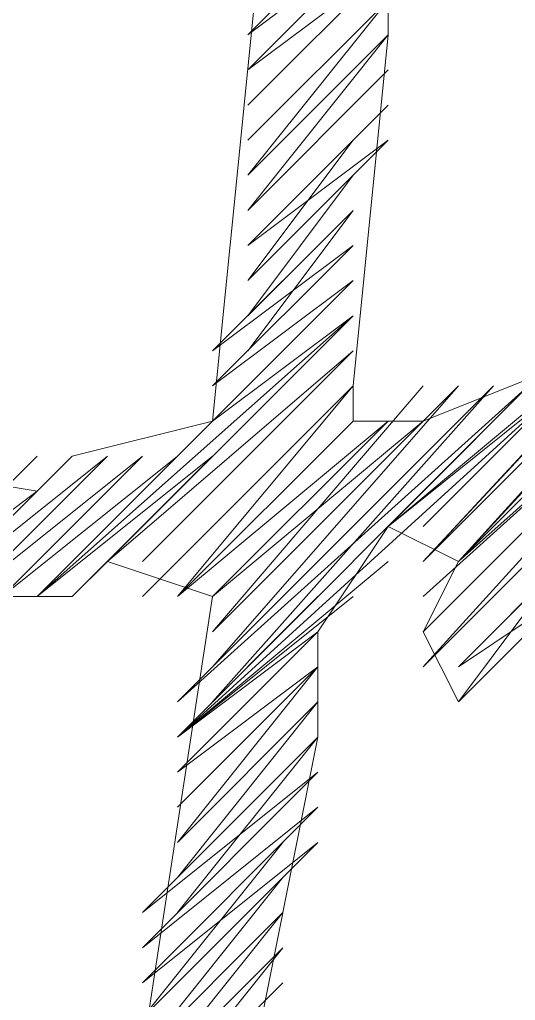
# Model space of a CAD drawing. Header units: millimetres. Extents: x 24 to 410, y 10 to 282.
# Drawn here: x 281.326 to 281.924, y 16.235 to 17.417 of the extents above; entities that cross this region are included whole.
import ezdxf

# ---------------------------------------------------------------- set-up
doc = ezdxf.new("R2010")
doc.units = ezdxf.units.MM
doc.layers.add('Watermark', color=7, linetype='Continuous')

msp = doc.modelspace()

# ---------------------------------------------------------------- linework, layer by layer
at = {"layer": 'Watermark', "color": 7, "lineweight": 0}
for points in [[(281.643667, 17.78), (281.559, 16.933333), (281.389667, 16.891), (281.347333, 16.848667), (281.093333, 16.891)], [(282.321, 17.441333), (282.151667, 17.187333), (282.109333, 17.102667), (282.024667, 17.018), (281.813, 16.933333), (281.728333, 16.933333), (281.728333, 16.975667), (281.770667, 17.399), (281.770667, 17.737667)], [(281.601333, 17.399), (281.770667, 17.568333)], [(281.601333, 17.399), (281.770667, 17.568333)], [(281.601333, 17.399), (281.770667, 17.568333)], [(281.601333, 17.399), (281.770667, 17.568333)], [(281.601333, 17.399), (281.770667, 17.568333)], [(281.601333, 17.399), (281.770667, 17.568333)], [(281.601333, 17.399), (281.770667, 17.568333)], [(281.601333, 17.399), (281.770667, 17.568333)], [(281.601333, 17.399), (281.770667, 17.568333)], [(281.601333, 17.399), (281.770667, 17.568333)], [(281.601333, 17.399), (281.770667, 17.568333)], [(281.601333, 17.399), (281.770667, 17.568333)], [(281.601333, 17.399), (281.770667, 17.526)], [(281.601333, 17.356667), (281.770667, 17.526)], [(281.601333, 17.356667), (281.770667, 17.526)], [(281.601333, 17.356667), (281.770667, 17.526)], [(281.601333, 17.356667), (281.770667, 17.526)], [(281.601333, 17.356667), (281.770667, 17.526)], [(281.601333, 17.356667), (281.770667, 17.526)], [(281.601333, 17.356667), (281.770667, 17.526)], [(281.601333, 17.356667), (281.770667, 17.526)], [(281.601333, 17.356667), (281.770667, 17.526)], [(281.601333, 17.356667), (281.770667, 17.526)], [(281.601333, 17.356667), (281.770667, 17.526)], [(281.601333, 17.356667), (281.770667, 17.526)], [(281.601333, 17.356667), (281.770667, 17.483667)], [(281.601333, 17.314333), (281.770667, 17.483667)], [(281.601333, 17.314333), (281.770667, 17.483667)], [(281.601333, 17.314333), (281.770667, 17.483667)], [(281.601333, 17.314333), (281.770667, 17.483667)], [(281.601333, 17.314333), (281.770667, 17.483667)], [(281.601333, 17.314333), (281.770667, 17.483667)], [(281.601333, 17.314333), (281.770667, 17.483667)], [(281.601333, 17.314333), (281.770667, 17.483667)], [(281.601333, 17.314333), (281.770667, 17.483667)], [(281.601333, 17.314333), (281.770667, 17.483667)], [(281.601333, 17.314333), (281.770667, 17.483667)], [(281.601333, 17.314333), (281.770667, 17.483667)], [(281.601333, 17.314333), (281.770667, 17.483667)], [(281.601333, 17.272), (281.770667, 17.441333)], [(281.601333, 17.272), (281.770667, 17.441333)], [(281.601333, 17.272), (281.770667, 17.441333)], [(281.601333, 17.272), (281.770667, 17.441333)], [(281.601333, 17.272), (281.770667, 17.441333)], [(281.601333, 17.272), (281.770667, 17.441333)], [(281.601333, 17.272), (281.770667, 17.441333)], [(281.601333, 17.272), (281.770667, 17.441333)], [(281.601333, 17.272), (281.770667, 17.441333)], [(281.601333, 17.272), (281.770667, 17.441333)], [(281.601333, 17.272), (281.770667, 17.441333)], [(281.601333, 17.272), (281.770667, 17.441333)], [(281.601333, 17.229667), (281.770667, 17.441333)], [(281.601333, 17.229667), (281.770667, 17.399)], [(281.601333, 17.229667), (281.770667, 17.399)], [(281.601333, 17.229667), (281.770667, 17.399)], [(281.601333, 17.229667), (281.770667, 17.399)], [(281.601333, 17.229667), (281.770667, 17.399)], [(281.601333, 17.229667), (281.770667, 17.399)], [(281.601333, 17.229667), (281.770667, 17.399)], [(281.601333, 17.229667), (281.770667, 17.399)], [(281.601333, 17.229667), (281.770667, 17.399)], [(281.601333, 17.229667), (281.770667, 17.399)], [(281.601333, 17.229667), (281.770667, 17.399)], [(281.601333, 17.229667), (281.770667, 17.399)], [(281.601333, 17.187333), (281.770667, 17.399)], [(281.601333, 17.187333), (281.770667, 17.399)], [(281.813, 16.764), (282.448, 17.399)], [(281.813, 16.764), (282.405667, 17.399)], [(281.813, 16.764), (282.405667, 17.399)], [(281.813, 16.764), (282.405667, 17.399)], [(281.813, 16.764), (282.405667, 17.399)], [(281.813, 16.764), (282.405667, 17.399)], [(281.601333, 17.187333), (281.770667, 17.356667)], [(281.601333, 17.187333), (281.770667, 17.356667)], [(281.601333, 17.187333), (281.770667, 17.356667)], [(281.601333, 17.187333), (281.770667, 17.356667)], [(281.601333, 17.187333), (281.770667, 17.356667)], [(281.601333, 17.187333), (281.770667, 17.356667)], [(281.601333, 17.187333), (281.770667, 17.356667)], [(281.601333, 17.187333), (281.770667, 17.356667)], [(281.601333, 17.187333), (281.770667, 17.356667)], [(281.601333, 17.187333), (281.770667, 17.356667)], [(281.601333, 17.187333), (281.770667, 17.356667)], [(281.813, 16.764), (282.405667, 17.356667)], [(281.813, 16.764), (282.405667, 17.356667)], [(281.813, 16.764), (282.405667, 17.356667)], [(281.813, 16.764), (282.405667, 17.356667)], [(281.813, 16.764), (282.405667, 17.356667)], [(281.813, 16.764), (282.363333, 17.356667)], [(281.601333, 17.145), (281.770667, 17.314333)], [(281.601333, 17.145), (281.770667, 17.314333)], [(281.601333, 17.145), (281.770667, 17.314333)], [(281.601333, 17.145), (281.770667, 17.314333)], [(281.601333, 17.145), (281.770667, 17.314333)], [(281.601333, 17.145), (281.770667, 17.314333)], [(281.601333, 17.145), (281.770667, 17.314333)], [(281.601333, 17.145), (281.770667, 17.314333)], [(281.601333, 17.145), (281.770667, 17.314333)], [(281.601333, 17.145), (281.770667, 17.314333)], [(281.601333, 17.145), (281.770667, 17.314333)], [(281.601333, 17.145), (281.770667, 17.314333)], [(281.813, 16.764), (282.363333, 17.314333)], [(281.813, 16.764), (282.363333, 17.314333)], [(281.855333, 16.764), (282.363333, 17.314333)], [(281.601333, 17.145), (281.770667, 17.272)], [(281.601333, 17.102667), (281.770667, 17.272)], [(281.601333, 17.102667), (281.770667, 17.272)], [(281.601333, 17.102667), (281.770667, 17.272)], [(281.601333, 17.102667), (281.770667, 17.272)], [(281.601333, 17.102667), (281.770667, 17.272)], [(281.601333, 17.102667), (281.770667, 17.272)], [(281.601333, 17.102667), (281.770667, 17.272)], [(281.601333, 17.102667), (281.770667, 17.272)], [(281.601333, 17.102667), (281.770667, 17.272)], [(281.601333, 17.102667), (281.728333, 17.272)], [(281.601333, 17.102667), (281.728333, 17.272)], [(281.855333, 16.764), (282.363333, 17.272)], [(281.855333, 16.764), (282.321, 17.272)], [(281.855333, 16.764), (282.321, 17.272)], [(281.601333, 17.102667), (281.728333, 17.229667)], [(281.601333, 17.060333), (281.728333, 17.229667)], [(281.601333, 17.060333), (281.728333, 17.229667)], [(281.601333, 17.060333), (281.728333, 17.229667)], [(281.601333, 17.060333), (281.728333, 17.229667)], [(281.601333, 17.060333), (281.728333, 17.229667)], [(281.601333, 17.060333), (281.728333, 17.229667)], [(281.601333, 17.060333), (281.728333, 17.229667)], [(281.601333, 17.060333), (281.728333, 17.229667)], [(281.601333, 17.060333), (281.728333, 17.229667)], [(281.601333, 17.060333), (281.728333, 17.229667)], [(281.601333, 17.060333), (281.728333, 17.229667)], [(281.855333, 16.764), (282.321, 17.229667)], [(281.855333, 16.764), (282.321, 17.229667)], [(281.855333, 16.764), (282.278667, 17.229667)], [(281.855333, 16.764), (282.278667, 17.229667)], [(281.559, 17.018), (281.728333, 17.187333)], [(281.559, 17.018), (281.728333, 17.187333)], [(281.559, 17.018), (281.728333, 17.187333)], [(281.559, 17.018), (281.728333, 17.187333)], [(281.559, 17.018), (281.728333, 17.187333)], [(281.559, 17.018), (281.728333, 17.187333)], [(281.559, 17.018), (281.728333, 17.187333)], [(281.559, 17.018), (281.728333, 17.187333)], [(281.601333, 17.060333), (281.728333, 17.187333)], [(281.601333, 17.060333), (281.728333, 17.187333)], [(281.601333, 17.018), (281.728333, 17.187333)], [(281.601333, 17.018), (281.728333, 17.187333)], [(281.855333, 16.764), (282.278667, 17.187333)], [(281.855333, 16.764), (282.278667, 17.187333)], [(281.855333, 16.764), (282.278667, 17.187333)], [(281.559, 17.018), (281.728333, 17.145)], [(281.559, 17.018), (281.728333, 17.145)], [(281.559, 17.018), (281.728333, 17.145)], [(281.559, 16.975667), (281.728333, 17.145)], [(281.559, 16.975667), (281.728333, 17.145)], [(281.559, 16.975667), (281.728333, 17.145)], [(281.559, 16.975667), (281.728333, 17.145)], [(281.559, 16.975667), (281.728333, 17.145)], [(281.559, 16.975667), (281.728333, 17.145)], [(281.559, 16.975667), (281.728333, 17.145)], [(281.559, 16.975667), (281.728333, 17.145)], [(281.559, 16.975667), (281.728333, 17.145)], [(281.855333, 16.764), (282.236333, 17.145)], [(281.855333, 16.764), (282.236333, 17.145)], [(281.855333, 16.764), (282.236333, 17.145)], [(281.855333, 16.764), (282.236333, 17.145)], [(281.559, 16.975667), (281.728333, 17.102667)], [(281.559, 16.975667), (281.728333, 17.102667)], [(281.559, 16.975667), (281.728333, 17.102667)], [(281.559, 16.975667), (281.728333, 17.102667)], [(281.559, 16.933333), (281.728333, 17.102667)], [(281.559, 16.933333), (281.728333, 17.102667)], [(281.559, 16.933333), (281.728333, 17.102667)], [(281.559, 16.933333), (281.728333, 17.102667)], [(281.559, 16.933333), (281.728333, 17.102667)], [(281.559, 16.933333), (281.728333, 17.102667)], [(281.559, 16.933333), (281.728333, 17.102667)], [(281.813, 16.721667), (282.236333, 17.102667)], [(281.813, 16.679333), (282.236333, 17.102667)], [(281.813, 16.679333), (282.236333, 17.102667)], [(281.813, 16.679333), (282.236333, 17.102667)], [(281.813, 16.679333), (282.236333, 17.102667)], [(281.813, 16.679333), (282.236333, 17.102667)], [(281.813, 16.679333), (282.236333, 17.102667)], [(281.813, 16.679333), (282.236333, 17.102667)], [(281.813, 16.679333), (282.236333, 17.102667)], [(281.813, 16.679333), (282.236333, 17.102667)], [(281.813, 16.679333), (282.236333, 17.102667)], [(281.813, 16.637), (282.236333, 17.102667)], [(281.813, 16.637), (282.236333, 17.102667)], [(281.813, 16.637), (282.236333, 17.102667)], [(281.813, 16.637), (282.236333, 17.102667)], [(281.813, 16.637), (282.236333, 17.102667)], [(281.813, 16.637), (282.278667, 17.102667)], [(281.813, 16.637), (282.278667, 17.102667)], [(281.813, 16.637), (282.278667, 17.102667)], [(281.813, 16.637), (282.278667, 17.102667)], [(281.813, 16.637), (282.278667, 17.102667)], [(281.813, 16.637), (282.278667, 17.102667)], [(281.813, 16.637), (282.278667, 17.102667)], [(281.813, 16.637), (282.278667, 17.102667)], [(281.813, 16.637), (282.278667, 17.102667)], [(281.813, 16.637), (282.278667, 17.102667)], [(281.855333, 16.764), (282.236333, 17.102667)], [(281.855333, 16.764), (282.236333, 17.102667)], [(281.855333, 16.764), (282.236333, 17.102667)], [(281.855333, 16.721667), (282.236333, 17.102667)], [(281.855333, 16.721667), (282.236333, 17.102667)], [(281.855333, 16.721667), (282.236333, 17.102667)], [(281.855333, 16.637), (282.321, 17.102667)], [(281.855333, 16.637), (282.321, 17.102667)], [(281.347333, 16.721667), (281.728333, 17.060333)], [(281.347333, 16.721667), (281.728333, 17.060333)], [(281.389667, 16.721667), (281.728333, 17.060333)], [(281.389667, 16.721667), (281.728333, 17.060333)], [(281.389667, 16.721667), (281.728333, 17.060333)], [(281.389667, 16.721667), (281.728333, 17.060333)], [(281.432, 16.764), (281.728333, 17.060333)], [(281.559, 16.933333), (281.728333, 17.060333)], [(281.559, 16.933333), (281.728333, 17.060333)], [(281.559, 16.933333), (281.728333, 17.060333)], [(281.559, 16.933333), (281.728333, 17.060333)], [(281.559, 16.933333), (281.728333, 17.060333)], [(281.432, 16.764), (281.728333, 17.018)], [(281.432, 16.764), (281.728333, 17.018)], [(281.432, 16.764), (281.728333, 17.018)], [(281.432, 16.764), (281.728333, 17.018)], [(281.432, 16.764), (281.728333, 17.018)], [(281.432, 16.764), (281.728333, 17.018)], [(281.432, 16.764), (281.728333, 17.018)], [(281.432, 16.764), (281.728333, 17.018)], [(281.432, 16.764), (281.728333, 17.018)], [(281.474333, 16.764), (281.728333, 17.018)], [(281.474333, 16.764), (281.728333, 17.018)], [(281.474333, 16.764), (281.728333, 17.018)], [(281.770667, 16.806333), (281.982333, 17.018)], [(281.770667, 16.806333), (281.982333, 17.018)], [(281.770667, 16.806333), (282.024667, 17.018)], [(281.813, 16.806333), (282.024667, 17.018)], [(281.474333, 16.721667), (281.728333, 16.975667)], [(281.474333, 16.721667), (281.728333, 16.975667)], [(281.474333, 16.721667), (281.728333, 16.975667)], [(281.474333, 16.721667), (281.728333, 16.975667)], [(281.474333, 16.721667), (281.728333, 16.975667)], [(281.474333, 16.721667), (281.728333, 16.975667)], [(281.474333, 16.721667), (281.728333, 16.975667)], [(281.474333, 16.721667), (281.728333, 16.975667)], [(281.474333, 16.721667), (281.728333, 16.975667)], [(281.474333, 16.721667), (281.728333, 16.975667)], [(281.474333, 16.721667), (281.728333, 16.975667)], [(281.474333, 16.721667), (281.728333, 16.975667)], [(281.474333, 16.721667), (281.728333, 16.975667)], [(281.474333, 16.721667), (281.728333, 16.975667)], [(281.474333, 16.721667), (281.728333, 16.975667)], [(281.474333, 16.721667), (281.728333, 16.975667)], [(281.516667, 16.721667), (281.728333, 16.975667)], [(281.516667, 16.721667), (281.728333, 16.975667)], [(281.516667, 16.594667), (281.897667, 16.975667)], [(281.516667, 16.594667), (281.94, 16.975667)], [(281.516667, 16.594667), (281.94, 16.975667)], [(281.516667, 16.594667), (281.94, 16.975667)], [(281.516667, 16.594667), (281.94, 16.975667)], [(281.516667, 16.594667), (281.94, 16.975667)], [(281.516667, 16.594667), (281.94, 16.975667)], [(281.516667, 16.552333), (281.94, 16.975667)], [(281.516667, 16.552333), (281.94, 16.975667)], [(281.516667, 16.552333), (281.94, 16.975667)], [(281.516667, 16.552333), (281.94, 16.975667)], [(281.516667, 16.552333), (281.982333, 16.975667)], [(281.559, 16.679333), (281.813, 16.975667)], [(281.559, 16.679333), (281.813, 16.975667)], [(281.559, 16.679333), (281.855333, 16.975667)], [(281.559, 16.679333), (281.855333, 16.975667)], [(281.559, 16.679333), (281.855333, 16.975667)], [(281.559, 16.679333), (281.855333, 16.975667)], [(281.559, 16.637), (281.855333, 16.975667)], [(281.559, 16.637), (281.855333, 16.975667)], [(281.559, 16.637), (281.855333, 16.975667)], [(281.559, 16.637), (281.855333, 16.975667)], [(281.559, 16.637), (281.855333, 16.975667)], [(281.559, 16.637), (281.855333, 16.975667)], [(281.559, 16.637), (281.897667, 16.975667)], [(281.559, 16.637), (281.897667, 16.975667)], [(281.559, 16.637), (281.897667, 16.975667)], [(281.559, 16.637), (281.897667, 16.975667)], [(281.559, 16.637), (281.897667, 16.975667)], [(281.559, 16.637), (281.897667, 16.975667)], [(281.559, 16.594667), (281.897667, 16.975667)], [(281.559, 16.594667), (281.897667, 16.975667)], [(281.559, 16.594667), (281.897667, 16.975667)], [(281.559, 16.594667), (281.897667, 16.975667)], [(281.770667, 16.806333), (281.982333, 16.975667)], [(281.770667, 16.806333), (281.982333, 16.975667)], [(281.770667, 16.806333), (281.982333, 16.975667)], [(281.770667, 16.806333), (281.982333, 16.975667)], [(281.770667, 16.806333), (281.982333, 16.975667)], [(281.770667, 16.806333), (281.982333, 16.975667)], [(281.770667, 16.806333), (281.982333, 16.975667)], [(281.347333, 16.721667), (281.559, 16.933333)], [(281.347333, 16.721667), (281.559, 16.933333)], [(281.347333, 16.721667), (281.559, 16.933333)], [(281.516667, 16.721667), (281.728333, 16.933333)], [(281.516667, 16.721667), (281.728333, 16.933333)], [(281.516667, 16.721667), (281.728333, 16.933333)], [(281.516667, 16.721667), (281.728333, 16.933333)], [(281.516667, 16.721667), (281.728333, 16.933333)], [(281.516667, 16.721667), (281.728333, 16.933333)], [(281.516667, 16.721667), (281.728333, 16.933333)], [(281.516667, 16.721667), (281.728333, 16.933333)], [(281.516667, 16.721667), (281.728333, 16.933333)], [(281.516667, 16.721667), (281.770667, 16.933333)], [(281.516667, 16.721667), (281.770667, 16.933333)], [(281.516667, 16.721667), (281.770667, 16.933333)], [(281.516667, 16.721667), (281.770667, 16.933333)], [(281.516667, 16.721667), (281.770667, 16.933333)], [(281.516667, 16.721667), (281.770667, 16.933333)], [(281.516667, 16.721667), (281.770667, 16.933333)], [(281.516667, 16.721667), (281.770667, 16.933333)], [(281.559, 16.721667), (281.770667, 16.933333)], [(281.559, 16.721667), (281.770667, 16.933333)], [(281.559, 16.721667), (281.770667, 16.933333)], [(281.559, 16.721667), (281.770667, 16.933333)], [(281.559, 16.721667), (281.770667, 16.933333)], [(281.559, 16.721667), (281.813, 16.933333)], [(281.559, 16.721667), (281.813, 16.933333)], [(281.559, 16.721667), (281.813, 16.933333)], [(281.559, 16.721667), (281.813, 16.933333)], [(281.559, 16.679333), (281.813, 16.933333)], [(281.559, 16.679333), (281.813, 16.933333)], [(281.559, 16.679333), (281.813, 16.933333)], [(281.559, 16.679333), (281.813, 16.933333)], [(281.559, 16.679333), (281.813, 16.933333)], [(281.178, 16.721667), (281.347333, 16.891)], [(281.178, 16.721667), (281.347333, 16.891)], [(281.178, 16.721667), (281.347333, 16.891)], [(281.178, 16.721667), (281.347333, 16.891)], [(281.220333, 16.721667), (281.389667, 16.891)], [(281.220333, 16.721667), (281.389667, 16.891)], [(281.220333, 16.721667), (281.389667, 16.891)], [(281.220333, 16.721667), (281.389667, 16.891)], [(281.220333, 16.721667), (281.389667, 16.891)], [(281.220333, 16.721667), (281.389667, 16.891)], [(281.220333, 16.721667), (281.389667, 16.891)], [(281.220333, 16.721667), (281.389667, 16.891)], [(281.220333, 16.721667), (281.432, 16.891)], [(281.220333, 16.721667), (281.432, 16.891)], [(281.220333, 16.721667), (281.432, 16.891)], [(281.220333, 16.721667), (281.432, 16.891)], [(281.220333, 16.721667), (281.432, 16.891)], [(281.220333, 16.721667), (281.432, 16.891)], [(281.262667, 16.721667), (281.432, 16.891)], [(281.262667, 16.721667), (281.432, 16.891)], [(281.262667, 16.721667), (281.432, 16.891)], [(281.262667, 16.721667), (281.432, 16.891)], [(281.262667, 16.721667), (281.432, 16.891)], [(281.262667, 16.721667), (281.432, 16.891)], [(281.262667, 16.721667), (281.432, 16.891)], [(281.262667, 16.721667), (281.474333, 16.891)], [(281.262667, 16.721667), (281.474333, 16.891)], [(281.262667, 16.721667), (281.474333, 16.891)], [(281.262667, 16.721667), (281.474333, 16.891)], [(281.262667, 16.721667), (281.474333, 16.891)], [(281.262667, 16.721667), (281.474333, 16.891)], [(281.262667, 16.721667), (281.474333, 16.891)], [(281.262667, 16.721667), (281.474333, 16.891)], [(281.305, 16.721667), (281.474333, 16.891)], [(281.305, 16.721667), (281.474333, 16.891)], [(281.305, 16.721667), (281.474333, 16.891)], [(281.305, 16.721667), (281.474333, 16.891)], [(281.305, 16.721667), (281.516667, 16.891)], [(281.305, 16.721667), (281.516667, 16.891)], [(281.305, 16.721667), (281.516667, 16.891)], [(281.305, 16.721667), (281.516667, 16.891)], [(281.305, 16.721667), (281.516667, 16.891)], [(281.305, 16.721667), (281.516667, 16.891)], [(281.305, 16.721667), (281.516667, 16.891)], [(281.305, 16.721667), (281.516667, 16.891)], [(281.305, 16.721667), (281.516667, 16.891)], [(281.305, 16.721667), (281.516667, 16.891)], [(281.347333, 16.721667), (281.516667, 16.891)], [(281.347333, 16.721667), (281.516667, 16.891)], [(281.347333, 16.721667), (281.559, 16.891)], [(281.347333, 16.721667), (281.559, 16.891)], [(281.347333, 16.721667), (281.559, 16.891)], [(281.347333, 16.721667), (281.559, 16.891)], [(281.347333, 16.721667), (281.559, 16.891)], [(281.347333, 16.721667), (281.559, 16.891)], [(281.347333, 16.721667), (281.559, 16.891)], [(281.178, 16.721667), (281.347333, 16.848667)], [(281.178, 16.721667), (281.347333, 16.848667)], [(281.178, 16.721667), (281.347333, 16.848667)], [(281.855333, 16.637), (282.067, 16.848667)], [(281.855333, 16.637), (282.067, 16.848667)], [(281.601333, 16.129), (281.686, 16.552333), (281.686, 16.679333), (281.770667, 16.806333), (281.855333, 16.764), (281.813, 16.679333), (281.855333, 16.594667), (281.94, 16.679333), (281.982333, 16.594667), (282.024667, 16.637), (282.151667, 16.594667), (282.321, 16.383), (282.405667, 16.298333), (282.448, 16.256), (282.490333, 16.129)], [(281.855333, 16.637), (282.024667, 16.806333)], [(281.855333, 16.637), (282.024667, 16.806333)], [(281.008667, 16.721667), (281.389667, 16.721667), (281.432, 16.764), (281.559, 16.721667), (281.474333, 16.171333)], [(281.516667, 16.552333), (281.770667, 16.764)], [(281.516667, 16.552333), (281.728333, 16.764)], [(281.516667, 16.552333), (281.728333, 16.764)], [(281.855333, 16.637), (281.982333, 16.764)], [(281.855333, 16.637), (281.982333, 16.764)], [(281.855333, 16.637), (281.982333, 16.764)], [(281.855333, 16.637), (281.982333, 16.764)], [(281.855333, 16.637), (281.982333, 16.764)], [(281.855333, 16.637), (281.982333, 16.764)], [(281.855333, 16.594667), (281.982333, 16.764)], [(281.855333, 16.637), (281.982333, 16.764)], [(281.855333, 16.637), (281.982333, 16.764)], [(281.897667, 16.637), (282.024667, 16.764)], [(281.516667, 16.552333), (281.728333, 16.721667)], [(281.516667, 16.552333), (281.686, 16.721667)], [(281.855333, 16.637), (281.982333, 16.721667)], [(281.897667, 16.637), (281.982333, 16.721667)], [(281.897667, 16.637), (281.982333, 16.721667)], [(281.897667, 16.637), (281.982333, 16.721667)], [(281.897667, 16.637), (281.982333, 16.721667)], [(281.516667, 16.552333), (281.686, 16.679333)], [(281.516667, 16.51), (281.686, 16.679333)], [(281.516667, 16.51), (281.686, 16.679333)], [(281.516667, 16.51), (281.686, 16.679333)], [(281.516667, 16.51), (281.686, 16.679333)], [(281.516667, 16.51), (281.686, 16.679333)], [(281.516667, 16.51), (281.686, 16.679333)], [(281.516667, 16.51), (281.686, 16.679333)], [(281.516667, 16.51), (281.686, 16.679333)], [(281.516667, 16.51), (281.686, 16.679333)], [(281.516667, 16.51), (281.686, 16.637)], [(281.516667, 16.51), (281.686, 16.637)], [(281.516667, 16.51), (281.686, 16.637)], [(281.516667, 16.467667), (281.686, 16.637)], [(281.516667, 16.467667), (281.686, 16.637)], [(281.516667, 16.467667), (281.686, 16.637)], [(281.516667, 16.467667), (281.686, 16.637)], [(281.516667, 16.467667), (281.686, 16.637)], [(281.516667, 16.467667), (281.686, 16.637)], [(281.516667, 16.467667), (281.686, 16.637)], [(281.516667, 16.467667), (281.686, 16.637)], [(281.516667, 16.467667), (281.686, 16.637)], [(281.516667, 16.467667), (281.686, 16.637)], [(281.516667, 16.467667), (281.686, 16.637)], [(281.516667, 16.425333), (281.686, 16.637)], [(281.516667, 16.425333), (281.686, 16.637)], [(281.516667, 16.425333), (281.686, 16.594667)], [(281.516667, 16.425333), (281.686, 16.594667)], [(281.516667, 16.425333), (281.686, 16.594667)], [(281.516667, 16.425333), (281.686, 16.594667)], [(281.516667, 16.425333), (281.686, 16.594667)], [(281.516667, 16.425333), (281.686, 16.594667)], [(281.516667, 16.425333), (281.686, 16.594667)], [(281.516667, 16.425333), (281.686, 16.594667)], [(281.516667, 16.425333), (281.686, 16.594667)], [(281.516667, 16.383), (281.686, 16.594667)], [(281.516667, 16.383), (281.686, 16.594667)], [(281.516667, 16.383), (281.686, 16.594667)], [(281.516667, 16.383), (281.686, 16.594667)], [(281.516667, 16.383), (281.686, 16.594667)], [(281.516667, 16.383), (281.686, 16.594667)], [(281.474333, 16.340667), (281.686, 16.552333)], [(281.474333, 16.340667), (281.686, 16.552333)], [(281.474333, 16.340667), (281.686, 16.552333)], [(281.516667, 16.383), (281.686, 16.552333)], [(281.516667, 16.383), (281.686, 16.552333)], [(281.516667, 16.383), (281.686, 16.552333)], [(281.516667, 16.383), (281.686, 16.552333)], [(281.516667, 16.383), (281.686, 16.552333)], [(281.516667, 16.383), (281.686, 16.552333)], [(281.516667, 16.340667), (281.686, 16.552333)], [(281.516667, 16.340667), (281.686, 16.552333)], [(281.516667, 16.340667), (281.686, 16.552333)], [(281.516667, 16.340667), (281.686, 16.552333)], [(281.474333, 16.340667), (281.686, 16.51)], [(281.474333, 16.340667), (281.686, 16.51)], [(281.474333, 16.340667), (281.686, 16.51)], [(281.474333, 16.340667), (281.686, 16.51)], [(281.474333, 16.298333), (281.686, 16.51)], [(281.474333, 16.298333), (281.686, 16.51)], [(281.474333, 16.298333), (281.686, 16.51)], [(281.474333, 16.298333), (281.686, 16.51)], [(281.474333, 16.298333), (281.686, 16.51)], [(281.474333, 16.298333), (281.686, 16.51)], [(281.474333, 16.298333), (281.686, 16.467667)], [(281.474333, 16.298333), (281.686, 16.467667)], [(281.474333, 16.298333), (281.686, 16.467667)], [(281.474333, 16.298333), (281.686, 16.467667)], [(281.474333, 16.298333), (281.686, 16.467667)], [(281.474333, 16.256), (281.686, 16.467667)], [(281.474333, 16.256), (281.686, 16.467667)], [(281.474333, 16.256), (281.686, 16.467667)], [(281.474333, 16.256), (281.686, 16.467667)], [(281.474333, 16.256), (281.686, 16.467667)], [(281.474333, 16.256), (281.686, 16.467667)], [(281.474333, 16.256), (281.686, 16.425333)], [(281.474333, 16.256), (281.686, 16.425333)], [(281.474333, 16.256), (281.686, 16.425333)], [(281.474333, 16.256), (281.686, 16.425333)], [(281.474333, 16.256), (281.686, 16.425333)], [(281.474333, 16.256), (281.686, 16.425333)], [(281.474333, 16.213667), (281.686, 16.425333)], [(281.474333, 16.213667), (281.686, 16.425333)], [(281.474333, 16.213667), (281.686, 16.425333)], [(281.474333, 16.213667), (281.643667, 16.425333)], [(281.474333, 16.213667), (281.643667, 16.425333)], [(281.474333, 16.213667), (281.643667, 16.383)], [(281.474333, 16.213667), (281.643667, 16.383)], [(281.474333, 16.213667), (281.643667, 16.383)], [(281.474333, 16.213667), (281.643667, 16.383)], [(281.474333, 16.213667), (281.643667, 16.383)], [(281.474333, 16.213667), (281.643667, 16.383)], [(281.474333, 16.171333), (281.643667, 16.383)], [(281.474333, 16.171333), (281.643667, 16.383)], [(281.474333, 16.171333), (281.643667, 16.383)], [(281.474333, 16.171333), (281.643667, 16.383)], [(281.474333, 16.171333), (281.643667, 16.383)], [(281.474333, 16.171333), (281.643667, 16.340667)], [(281.474333, 16.171333), (281.643667, 16.340667)], [(281.474333, 16.171333), (281.643667, 16.340667)], [(281.474333, 16.171333), (281.643667, 16.340667)], [(281.474333, 16.171333), (281.643667, 16.340667)], [(281.474333, 16.171333), (281.643667, 16.340667)], [(281.474333, 16.171333), (281.643667, 16.340667)], [(281.474333, 16.129), (281.643667, 16.340667)], [(281.474333, 16.129), (281.643667, 16.340667)], [(281.474333, 16.129), (281.643667, 16.340667)], [(281.474333, 16.129), (281.643667, 16.298333)], [(281.474333, 16.129), (281.643667, 16.298333)], [(281.474333, 16.129), (281.643667, 16.298333)], [(281.474333, 16.129), (281.643667, 16.298333)], [(281.474333, 16.129), (281.643667, 16.298333)], [(281.474333, 16.129), (281.643667, 16.298333)], [(281.474333, 16.129), (281.643667, 16.298333)], [(281.474333, 16.129), (281.643667, 16.298333)], [(281.474333, 16.129), (281.643667, 16.298333)], [(281.474333, 16.129), (281.643667, 16.298333)], [(281.474333, 16.086667), (281.643667, 16.298333)], [(281.474333, 16.086667), (281.643667, 16.256)], [(281.474333, 16.086667), (281.643667, 16.256)], [(281.474333, 16.086667), (281.643667, 16.256)], [(281.474333, 16.086667), (281.643667, 16.256)], [(281.474333, 16.086667), (281.643667, 16.256)], [(281.474333, 16.086667), (281.643667, 16.256)], [(281.474333, 16.086667), (281.643667, 16.256)], [(281.474333, 16.086667), (281.643667, 16.256)], [(281.474333, 16.086667), (281.643667, 16.256)], [(281.474333, 16.086667), (281.643667, 16.256)], [(281.474333, 16.086667), (281.643667, 16.256)]]:
    msp.add_lwpolyline(points, dxfattribs=at)

doc.saveas('drawing.dxf')
